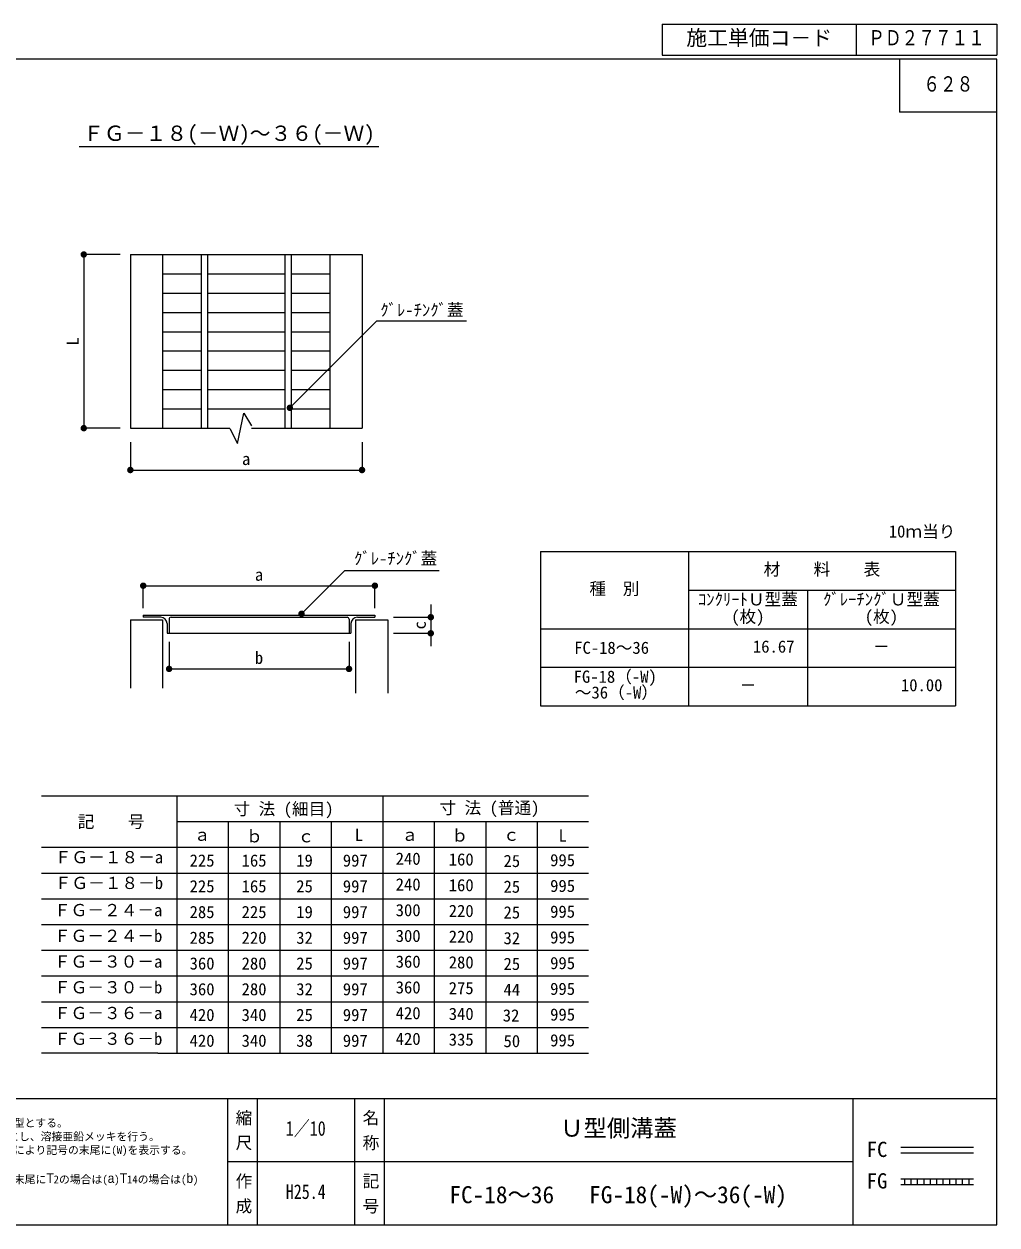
# Model space of a CAD drawing. Units: millimetres, scale not verified. Extents: x 121 to 2859, y 2322 to 4189.
# Drawn here: x 1347 to 2859, y 2322 to 4189 of the extents above; entities that cross this region are included whole.
import ezdxf
from ezdxf.enums import TextEntityAlignment as Align

# ---------------------------------------------------------------- set-up
doc = ezdxf.new("R2010")
doc.units = ezdxf.units.MM
doc.header["$LTSCALE"] = 10
for name, color, linetype, lineweight in [('0_2', 7, 'Continuous', 13), ('_0-0_', 7, 'Continuous', 13), ('寸法', 3, 'Continuous', 13), ('本体', 7, 'Continuous', 13)]:
    doc.layers.add(name, color=color, linetype=linetype, lineweight=lineweight)
doc.styles.add('@ＭＳ ゴシック', font='')
doc.styles.add('Arial', font='')
doc.styles.add('ＭＳ ゴシック', font='')
doc.styles.get('@ＭＳ ゴシック').set_extended_font_data('@MS Gothic')
doc.styles.get('Arial').set_extended_font_data('Arial')
doc.styles.get('ＭＳ ゴシック').set_extended_font_data('MS Gothic')

# ---------------------------------------------------------------- blocks, each defined once
blk = doc.blocks.new('filled_dot')
at = {"color": 0, "linetype": 'Continuous', "lineweight": -2, "const_width": 1.25}
blk.add_lwpolyline([(-0.625, 0, 1), (0.625, 0, 1)], format="xyb", close=True, dxfattribs=at)

msp = doc.modelspace()

# ---------------------------------------------------------------- linework, layer by layer
at = {"layer": '0_2'}
for p, q in [((2149.77, 3369.01), (2149.77, 3129.01)), ((2149.77, 3369.01), (2794.77, 3369.01)), ((2379.77, 3369.01), (2379.77, 3129.01)), ((2794.77, 3369.01), (2794.77, 3129.01)), ((2379.77, 3309.01), (2794.77, 3309.01)), ((2564.77, 3309.01), (2564.77, 3129.01)), ((2149.77, 3249.01), (2794.77, 3249.01)), ((2149.77, 3189.01), (2794.77, 3189.01)), ((2149.77, 3129.01), (2794.77, 3129.01)), ((2635.46, 2420.46), (1663.51, 2420.46))]:
    msp.add_line(p, q, dxfattribs=at)
at = {"layer": '_0-0_'}
for p, q in [((2339.19, 4188.85), (2859.3, 4188.85)), ((2339.19, 4188.85), (2339.19, 4140.47)), ((2640.39, 4188.85), (2640.39, 4140.47)), ((2859.3, 4188.85), (2859.3, 4140.47)), ((2339.19, 4140.47), (2859.3, 4140.47)), ((2707.96, 4133.99), (2707.96, 4051.99)), ((2859.3, 4051.99), (2707.96, 4051.99)), ((1663.51, 2518.75), (1663.51, 2322.18)), ((1709.48, 2518.75), (1709.48, 2322.18)), ((1860.95, 2518.75), (1860.95, 2322.29)), ((1906.92, 2518.75), (1906.92, 2322.18)), ((2635.46, 2518.75), (2635.46, 2322.18))]:
    msp.add_line(p, q, dxfattribs=at)
at = {"layer": '_0-0_', "color": 6}
for p, q in [((2859.3, 4133.99), (121.18, 4133.99)), ((2859.3, 2322.18), (2859.3, 4133.99)), ((121.18, 2518.75), (2859.3, 2518.75)), ((121.18, 2322.18), (2859.3, 2322.18))]:
    msp.add_line(p, q, dxfattribs=at)
at = {"layer": '寸法'}
for p, q in [((1433.01, 3998.48), (1898.83, 3998.48)), ((1374.75, 2989.25), (2224.79, 2989.25)), ((1584.79, 2987.57), (1584.79, 2589.25)), ((1904.79, 2987.57), (1904.79, 2589.25)), ((1584.79, 2949.25), (2224.79, 2949.25)), ((1664.79, 2949.25), (1664.79, 2589.25)), ((1744.79, 2949.25), (1744.79, 2589.25)), ((1824.79, 2949.25), (1824.79, 2589.25)), ((1984.79, 2949.25), (1984.79, 2589.25)), ((2064.79, 2949.25), (2064.79, 2589.25)), ((2144.79, 2949.25), (2144.79, 2589.25)), ((1374.75, 2909.25), (2224.79, 2909.25)), ((1374.75, 2869.25), (2224.79, 2869.25)), ((1374.75, 2829.25), (2224.79, 2829.25)), ((1374.75, 2789.25), (2224.79, 2789.25)), ((1374.75, 2749.25), (2224.79, 2749.25)), ((1374.75, 2709.25), (2224.79, 2709.25)), ((1374.75, 2669.25), (2224.79, 2669.25)), ((1374.75, 2629.25), (2224.79, 2629.25)), ((1555.36, 2589.25), (1374.75, 2589.25)), ((1555.36, 2589.25), (2224.79, 2589.25))]:
    msp.add_line(p, q, dxfattribs=at)
at = {"layer": '寸法', "color": 1}
for p, q in [((1440.19, 3830.66), (1440.19, 3560.66)), ((1496.91, 3830.66), (1440.19, 3830.66)), ((1767.59, 3599.37), (1895.47, 3727.36)), ((1895.47, 3727.36), (2034.9, 3727.36)), ((1760.52, 3592.29), (1767.59, 3599.37)), ((1496.91, 3560.66), (1440.19, 3560.66)), ((1512.59, 3538.75), (1512.59, 3495.65)), ((1872.59, 3538.75), (1872.59, 3495.65)), ((1512.59, 3495.65), (1872.59, 3495.65)), ((1785.67, 3279.3), (1845.85, 3339.56)), ((1845.85, 3339.56), (1992.57, 3339.56)), ((1532.59, 3315.8), (1892.59, 3315.8)), ((1532.59, 3281), (1532.59, 3315.8)), ((1892.59, 3281), (1892.59, 3315.8)), ((1979.47, 3286.84), (1979.47, 3221.84)), ((1778.6, 3272.23), (1785.67, 3279.3)), ((1921.69, 3266.84), (1979.47, 3266.84)), ((1979.47, 3266.84), (1979.47, 3241.84)), ((1921.69, 3241.84), (1979.47, 3241.84)), ((1572.79, 3228.81), (1572.79, 3186.53)), ((1852.4, 3228.81), (1852.4, 3186.53)), ((1572.79, 3186.53), (1852.4, 3186.53))]:
    msp.add_line(p, q, dxfattribs=at)
at = {"layer": '寸法', "color": 1, "lineweight": 18}
for p, q in [((1760.52, 3592.29), (1760.59, 3592.36)), ((1778.6, 3272.23), (1778.67, 3272.3))]:
    msp.add_line(p, q, dxfattribs=at)
at = {"layer": '本体'}
for p, q in [((1512.59, 3830.66), (1872.59, 3830.66)), ((1512.59, 3830.66), (1512.59, 3560.66)), ((1562.59, 3830.66), (1562.59, 3560.66)), ((1622.59, 3830.66), (1622.59, 3560.66)), ((1632.59, 3830.66), (1632.59, 3560.66)), ((1752.59, 3830.66), (1752.59, 3560.66)), ((1762.59, 3830.66), (1762.59, 3560.66)), ((1822.59, 3830.66), (1822.59, 3560.66)), ((1872.59, 3830.66), (1872.59, 3560.66)), ((1562.59, 3800.66), (1622.59, 3800.66)), ((1632.59, 3800.66), (1752.59, 3800.66)), ((1762.59, 3800.66), (1822.59, 3800.66)), ((1562.59, 3770.66), (1622.59, 3770.66)), ((1632.59, 3770.66), (1752.59, 3770.66)), ((1762.59, 3770.66), (1822.59, 3770.66)), ((1562.59, 3740.66), (1622.59, 3740.66)), ((1632.59, 3740.66), (1752.59, 3740.66)), ((1762.59, 3740.66), (1822.59, 3740.66)), ((1562.59, 3710.66), (1622.59, 3710.66)), ((1632.59, 3710.66), (1752.59, 3710.66)), ((1762.59, 3710.66), (1822.59, 3710.66)), ((1562.59, 3680.66), (1622.59, 3680.66)), ((1632.59, 3680.66), (1752.59, 3680.66)), ((1762.59, 3680.66), (1822.59, 3680.66)), ((1562.59, 3650.66), (1622.59, 3650.66)), ((1632.59, 3650.66), (1752.59, 3650.66)), ((1762.59, 3650.66), (1822.59, 3650.66)), ((1562.59, 3620.66), (1622.59, 3620.66)), ((1632.59, 3620.66), (1752.59, 3620.66)), ((1762.59, 3620.66), (1822.59, 3620.66)), ((1562.59, 3590.66), (1622.59, 3590.66)), ((1632.59, 3590.66), (1752.59, 3590.66)), ((1762.59, 3590.66), (1822.59, 3590.66)), ((1679.12, 3536.79), (1688.91, 3583.81)), ((1688.91, 3583.81), (1700.67, 3564.22)), ((1512.59, 3560.66), (1667.36, 3560.66)), ((1667.36, 3560.3), (1679.12, 3536.79)), ((1700.67, 3560.66), (1747.69, 3560.66)), ((1747.69, 3560.66), (1872.59, 3560.66)), ((1532.59, 3269.84), (1892.59, 3269.84)), ((1532.59, 3269.84), (1532.59, 3266.84)), ((1559.79, 3266.84), (1532.59, 3266.84)), ((1575.79, 3266.84), (1849.4, 3266.84)), ((1862.59, 3269.84), (1892.59, 3269.84)), ((1865.4, 3266.84), (1892.59, 3266.84)), ((1892.59, 3269.84), (1892.59, 3266.84)), ((1512.59, 3262.84), (1512.59, 3214.61)), ((1512.59, 3262.84), (1562.59, 3262.84)), ((1562.59, 3262.84), (1562.59, 3156.75)), ((1569.79, 3256.84), (1569.79, 3241.84)), ((1572.79, 3263.84), (1572.79, 3241.84)), ((1852.4, 3263.84), (1852.4, 3241.84)), ((1855.4, 3256.84), (1855.4, 3241.84)), ((1862.59, 3262.84), (1862.59, 3148.76)), ((1862.59, 3262.84), (1912.59, 3262.84)), ((1912.59, 3262.84), (1912.59, 3214.61)), ((1569.79, 3241.84), (1855.4, 3241.84)), ((1512.59, 3214.61), (1512.59, 3156.75)), ((1912.59, 3214.61), (1912.59, 3148.76)), ((2710.15, 2443.06), (2822.92, 2443.06)), ((2710.15, 2434.48), (2822.92, 2434.48)), ((2710.15, 2393.69), (2822.92, 2393.69)), ((2715.42, 2393.69), (2715.42, 2385.1)), ((2725.42, 2393.69), (2725.42, 2385.1)), ((2735.42, 2393.69), (2735.42, 2385.1)), ((2745.42, 2393.69), (2745.42, 2385.1)), ((2755.42, 2393.69), (2755.42, 2385.1)), ((2765.42, 2393.69), (2765.42, 2385.1)), ((2775.42, 2393.69), (2775.42, 2385.1)), ((2785.42, 2393.69), (2785.42, 2385.1)), ((2795.42, 2393.69), (2795.42, 2385.1)), ((2805.42, 2393.69), (2805.42, 2385.1)), ((2815.42, 2393.69), (2815.42, 2385.1)), ((2710.15, 2385.1), (2822.92, 2385.1))]:
    msp.add_line(p, q, dxfattribs=at)
for centre, radius, start, end in [((1559.79, 3256.84), 10, 0, 90), ((1575.79, 3263.84), 3, 90, 180), ((1849.4, 3263.84), 3, 0, 90), ((1865.4, 3256.84), 10, 90, 180)]:
    msp.add_arc(centre, radius, start, end, dxfattribs=at)

# ---------------------------------------------------------------- block references
at = {"layer": '寸法', "color": 1, "xscale": 4, "yscale": 4}
for p, rotation in [((1440.19, 3830.66), 270), ((1440.19, 3560.66), 90), ((1872.59, 3495.65), 180), ((1892.59, 3315.8), 180), ((1979.47, 3266.84), 90), ((1979.47, 3241.84), 270), ((1852.4, 3186.53), 180)]:
    msp.add_blockref('filled_dot', p, dxfattribs=dict(at, rotation=rotation))
at = {"layer": '寸法', "color": 1, "lineweight": 18, "xscale": 4, "yscale": 4, "rotation": 45}
for p in [(1760.52, 3592.29), (1778.6, 3272.23)]:
    msp.add_blockref('filled_dot', p, dxfattribs=at)
at = {"layer": '寸法', "color": 1, "xscale": 4, "yscale": 4}
for p in [(1512.59, 3495.65), (1532.59, 3315.8), (1572.79, 3186.53)]:
    msp.add_blockref('filled_dot', p, dxfattribs=at)

# ---------------------------------------------------------------- texts
at = {"layer": '_0-0_', "style": 'ＭＳ ゴシック'}
for s, height, p in [('施工単価コ－ド', 23.74, (2376.48, 4148.48)), ('10ｍ当り', 18.99, (2691.17, 3385.03)), ('材\u3000\u3000料\u3000\u3000表', 18.99, (2496.62, 3326.06)), ('種\u3000別', 18.99, (2225.92, 3296.06)), ('ｺﾝｸﾘｰﾄＵ型蓋', 18.99, (2394.57, 3279.46)), ('ｸﾞﾚｰﾁﾝｸﾞＵ型蓋', 18.99, (2589.12, 3279.46)), ('(枚)', 18.99, (2446.37, 3252.66)), ('(枚)', 18.99, (2653.87, 3252.66)), ('16.67', 18.99, (2480.02, 3206.06)), ('FC-18～36', 18.99, (2202.29, 3204.21)), ('－', 18.99, (2666.82, 3206.06)), ('FG-18（-W)', 18.99, (2201.52, 3159.25)), ('～36（-W）', 18.99, (2203.22, 3134.68)), ('－', 18.99, (2459.32, 3146.06)), ('10.00', 18.99, (2710.02, 3146.06)), ('Ｕ型側溝蓋', 26.58, (2180.54, 2451.48)), ('FC-18～36 \u3000FG-18(-W)～36(-W)', 26.58, (2008.3, 2348))]:
    msp.add_text(s, height=height, dxfattribs=at).set_placement(p, align=Align.BOTTOM_LEFT)
at = {"layer": '_0-0_', "style": 'ＭＳ ゴシック', "width": 0.8}
for s, height, p in [('ＰＤ２７７１１', 23.74, (2659.2, 4148.48)), ('６２８', 23.74, (2744.78, 4076.8)), ('1／10', 22.79, (1754.14, 2454.07)), ('H25.4', 22.79, (1754.14, 2355.78))]:
    msp.add_text(s, height=height, dxfattribs=at).set_placement(p, align=Align.BOTTOM_LEFT)
at = {"layer": '_0-0_', "style": '@ＭＳ ゴシック'}
for s, p in [(' 縮 尺 ', (1673.55, 2514.93)), ('名 称', (1870.98, 2501.98)), ('作 成', (1673.55, 2403.69)), ('記 号', (1870.98, 2403.69))]:
    msp.add_text(s, height=18.99, rotation=270, dxfattribs=at).set_placement(p, align=Align.BOTTOM_LEFT)
at = {"layer": '寸法', "style": 'ＭＳ ゴシック'}
for s, height, p in [('ＦＧ－１８(－Ｗ)～３６(－Ｗ)', 23.74, (1439.15, 4000.07)), ('ｸﾞﾚ-ﾁﾝｸﾞ蓋', 18.99, (1900.97, 3729.17)), ('ｸﾞﾚ-ﾁﾝｸﾞ蓋', 18.99, (1860.13, 3343.11)), ('寸 法 (細目)', 18.99, (1673.11, 2953.76)), ('寸 法 (普通)', 18.99, (1993.11, 2955.44)), ('記\u3000\u3000号', 18.99, (1430.85, 2933.92)), ('ａ', 18.99, (1611.15, 2913.56)), ('ｂ', 18.99, (1692.41, 2911.2)), ('ｃ', 18.99, (1772.49, 2911.2)), ('L', 18.99, (1861.18, 2913.56)), ('ａ', 18.99, (1933.83, 2913.56)), ('ｂ', 18.99, (2011.55, 2912.38)), ('ｃ', 18.99, (2091.63, 2913.56)), ('L', 18.99, (2177.96, 2912.38)), ('ＦＧ－１８－a', 18.99, (1395.16, 2878.69)), ('225', 18.99, (1604.68, 2873.49)), ('165', 18.99, (1685.47, 2873.49)), ('19', 18.99, (1770.38, 2873.49)), ('997', 18.99, (1842.78, 2873.49)), ('240', 18.99, (1924.9, 2876.37)), ('160', 18.99, (2007.34, 2875.2)), ('25', 18.99, (2092.49, 2872.84)), ('995', 18.99, (2164.95, 2874.1)), ('ＦＧ－１８－b', 18.99, (1395.16, 2838.69)), ('225', 18.99, (1604.68, 2833.49)), ('165', 18.99, (1685.47, 2833.49)), ('25', 18.99, (1770.38, 2833.49)), ('997', 18.99, (1842.78, 2833.49)), ('240', 18.99, (1924.9, 2836.37)), ('160', 18.99, (2007.34, 2835.2)), ('25', 18.99, (2092.49, 2832.84)), ('995', 18.99, (2164.95, 2834.1)), ('ＦＧ－２４－a', 18.99, (1393.98, 2796.47)), ('300', 18.99, (1924.9, 2796.37)), ('220', 18.99, (2007.34, 2795.2)), ('285', 18.99, (1604.68, 2793.49)), ('225', 18.99, (1685.47, 2793.49)), ('19', 18.99, (1770.38, 2793.49)), ('997', 18.99, (1842.78, 2793.49)), ('25', 18.99, (2092.49, 2792.84)), ('995', 18.99, (2164.95, 2794.1)), ('ＦＧ－２４－b', 18.99, (1393.98, 2756.47)), ('285', 18.99, (1604.68, 2753.49)), ('220', 18.99, (1685.47, 2753.49)), ('32', 18.99, (1770.38, 2753.49)), ('997', 18.99, (1842.78, 2753.49)), ('300', 18.99, (1924.9, 2756.37)), ('220', 18.99, (2007.34, 2755.2)), ('32', 18.99, (2092.49, 2752.84)), ('995', 18.99, (2164.95, 2754.1)), ('ＦＧ－３０－a', 18.99, (1393.98, 2716.47)), ('360', 18.99, (1604.68, 2713.49)), ('280', 18.99, (1685.47, 2713.49)), ('25', 18.99, (1770.38, 2713.49)), ('997', 18.99, (1842.78, 2713.49)), ('360', 18.99, (1924.9, 2716.37)), ('280', 18.99, (2007.34, 2715.2)), ('25', 18.99, (2092.49, 2712.84)), ('995', 18.99, (2164.95, 2714.1)), ('ＦＧ－３０－b', 18.99, (1393.98, 2676.47)), ('360', 18.99, (1604.68, 2673.49)), ('280', 18.99, (1685.47, 2673.49)), ('32', 18.99, (1770.38, 2673.49)), ('997', 18.99, (1842.78, 2673.49)), ('360', 18.99, (1924.9, 2676.37)), ('275', 18.99, (2007.34, 2675.2)), ('44', 18.99, (2092.49, 2672.84)), ('995', 18.99, (2164.95, 2674.1)), ('ＦＧ－３６－a', 18.99, (1393.98, 2636.47)), ('420', 18.99, (1604.68, 2633.49)), ('340', 18.99, (1685.47, 2633.49)), ('25', 18.99, (1770.38, 2633.49)), ('997', 18.99, (1842.78, 2633.49)), ('420', 18.99, (1924.9, 2636.37)), ('340', 18.99, (2007.34, 2635.2)), ('32', 18.99, (2091.31, 2632.72)), ('995', 18.99, (2164.95, 2634.1)), ('ＦＧ－３６－b', 18.99, (1393.98, 2596.47)), ('420', 18.99, (1604.68, 2593.49)), ('340', 18.99, (1685.47, 2593.49)), ('38', 18.99, (1770.38, 2593.49)), ('997', 18.99, (1842.78, 2593.49)), ('420', 18.99, (1924.9, 2596.37)), ('335', 18.99, (2007.34, 2595.2)), ('50', 18.99, (2092.49, 2592.84)), ('995', 18.99, (2164.95, 2594.1))]:
    msp.add_text(s, height=height, dxfattribs=at).set_placement(p, align=Align.BOTTOM_LEFT)
at = {"layer": '寸法', "color": 1, "style": 'ＭＳ ゴシック'}
for s, p in [('L', (1438.14, 3689.19)), ('c', (1977.42, 3247.86))]:
    msp.add_text(s, height=18.99, rotation=90, dxfattribs=at).set_placement(p, align=Align.BOTTOM_LEFT)
for s, p in [('a', (1686.11, 3497.7)), ('a', (1706.11, 3317.85)), ('b', (1706.12, 3188.58))]:
    msp.add_text(s, height=18.99, dxfattribs=at).set_placement(p, align=Align.BOTTOM_LEFT)
at = {"layer": '本体', "style": 'ＭＳ ゴシック'}
for s, height, p in [('○グレーチング蓋の強度は、T-2又はT-14、ﾉﾝｽﾘｯﾌﾟ型とする。', 12.34, (944.41, 2470.91)), ('○グレーチング蓋の部材は、JIS G 3101 2種SS-41とし、溶接亜鉛メッキを行う。', 12.34, (944.41, 2449.78)), ('○普通のグレーチングを使用する場合は、図面特記により記号の末尾に(W)を表示する。', 12.34, (944.41, 2428.66)), ('FC', 23.74, (2656.76, 2420.71)), ('○グレーチングの耐荷重は、図面特記により記号の末尾に', 12.34, (944.41, 2383.09)), ('2の場合は(', 12.34, (1393.28, 2383.09)), (')', 12.34, (1487.61, 2383.09)), ('14の場合は(', 12.34, (1507.19, 2383.09)), (')', 12.34, (1609.94, 2383.09)), ('FG', 23.74, (2656.76, 2371.73))]:
    msp.add_text(s, height=height, dxfattribs=at).set_placement(p, align=Align.BOTTOM_LEFT)
at = {"layer": '本体', "style": 'Arial'}
for s, width, p in [('T', 0.95, (1382.12, 2383.09)), ('a', 0.9, (1477.45, 2383.09)), ('T', 0.95, (1496.03, 2383.09)), ('b', 0.9, (1599.78, 2383.09))]:
    msp.add_text(s, height=14.77, dxfattribs=dict(at, width=width)).set_placement(p, align=Align.BOTTOM_LEFT)

doc.saveas('drawing.dxf')
